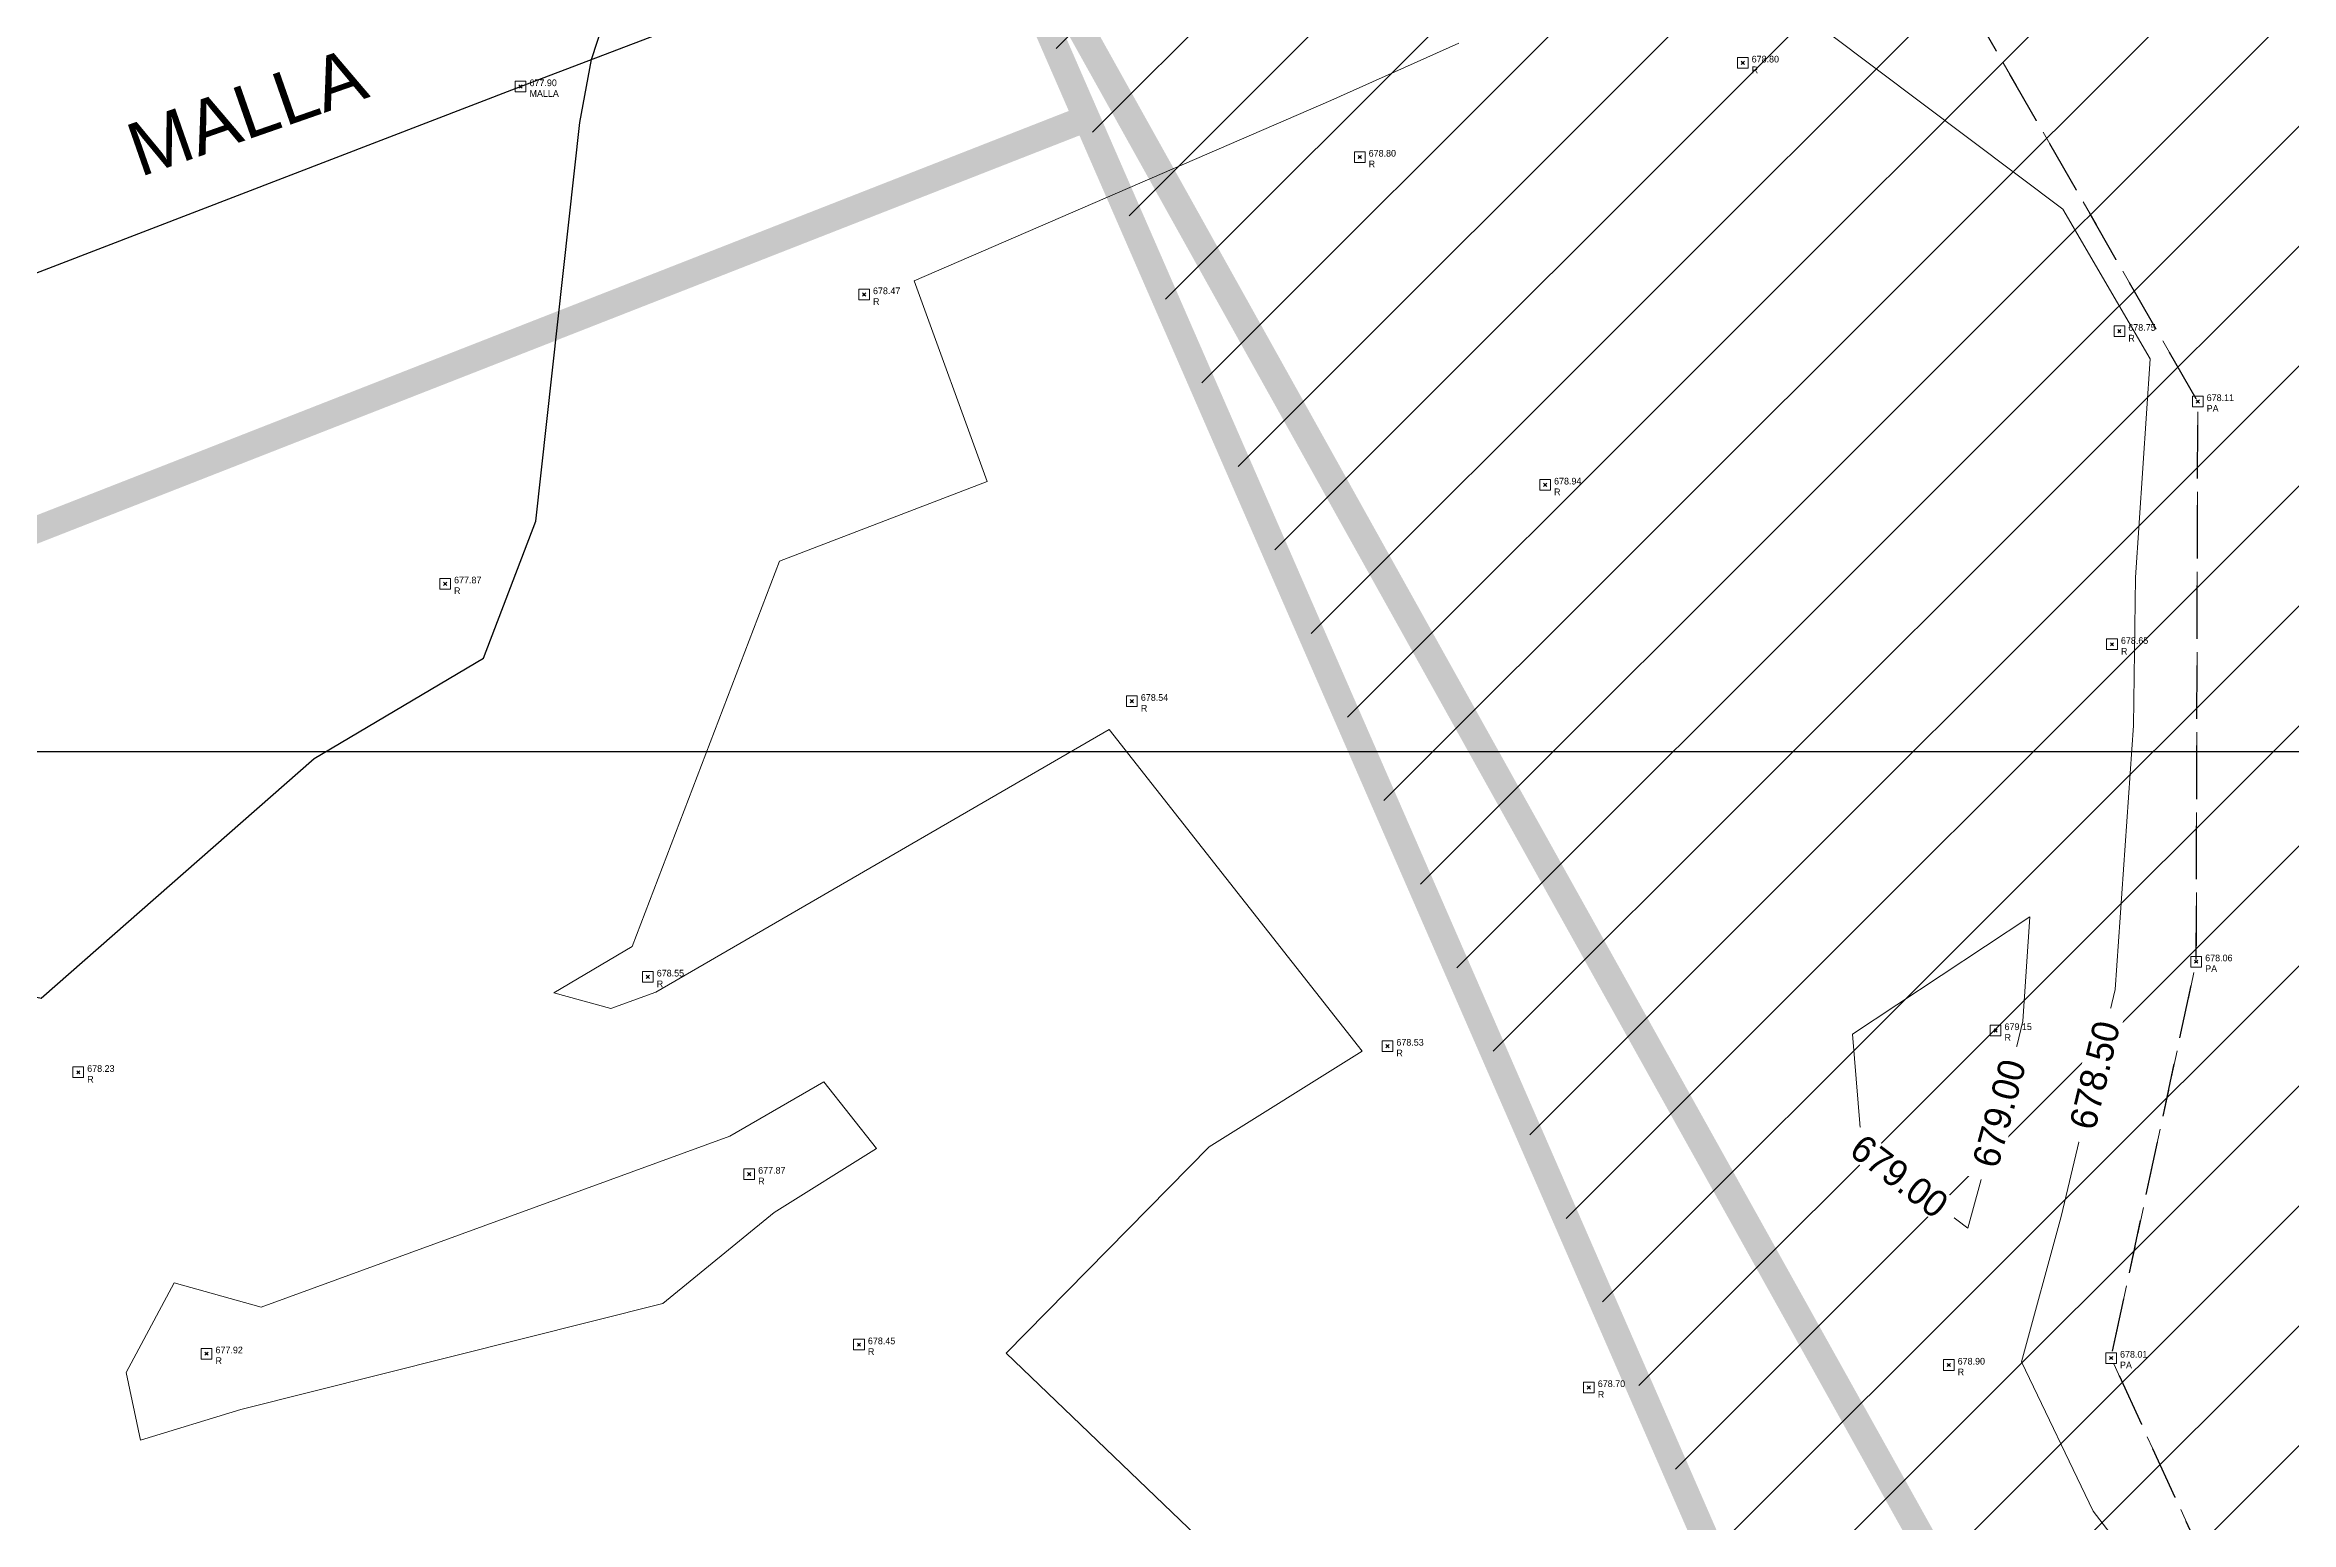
# Model space of a CAD drawing. Extents: x 350769 to 354978, y 6304672 to 6307963.
# Drawn here: x 352408.67 to 352450.69, y 6305785.58 to 6305813.22 of the extents above; entities that cross this region are included whole.
import ezdxf

# ---------------------------------------------------------------- set-up
doc = ezdxf.new("R2010")
doc.units = 0
doc.header["$PDMODE"] = 35
doc.header["$PDSIZE"] = 0.03
for name, pattern in [('4.0 - LO RECABARREN - DESNIVEL NUEVO$0$HIDDEN', [0.375, 0.25, -0.125]), ('CONTINUOS', [0]), ('DASHDOT', [1, 0.5, -0.25, 0, -0.25]), ('DASHED', [19.05, 12.7, -6.35]), ('HIDDENX2', [0.75, 0.5, -0.25])]:
    doc.linetypes.add(name, pattern=pattern)
doc.layers.get('0').update_dxf_attribs({"linetype": 'CONTINUOUS'})
for name, color, linetype in [('03_S2_Pav ext_Borde vereda', 7, 'CONTINUOUS'), ('1-ACOPIO', 252, 'HIDDENX2'), ('1-CERCO MALLA', 252, 'MALLA_LINE'), ('1-coordenadas', 8, 'CONTINUOUS'), ('1-TEXTOS', 7, 'CONTINUOUS'), ('C-TINN', 5, 'CONTINUOUS'), ('C-TOPO-MINR', 8, 'CONTINUOUS'), ('V-NODE-TEXT DIC 2012', 31, 'CONTINUOUS')]:
    doc.layers.add(name, color=color, linetype=linetype)
doc.layers.add('0_ASD_LINEA OFICIAL', color=253, linetype='DASHDOT', lineweight=20)
doc.layers.add('0_ASD_TOPOGRAFIA_ELEMENTOS', color=7, linetype='CONTINUOS', lineweight=5, true_color=0xbdbdbd)
doc.styles.add('A', font='arial.ttf', dxfattribs={"height": 2})
doc.linetypes.add('MALLA_LINE', pattern='A,0.5,-0.2,["MLL",Standard,S=0.1,R=0,X=-0.1,Y=-0.05],-0.25', length=0.95)

# ---------------------------------------------------------------- blocks, each defined once
blk = doc.blocks.new('COORDENADAS')
at = {"layer": '1-coordenadas'}
blk.add_line((20, -400.625), (1420, -400.625), dxfattribs=at)
blk = doc.blocks.new('A$C27410629')
at = {"true_color": 0x136734, "transparency": 33554559}
h = blk.add_hatch(dxfattribs=at)
h.set_pattern_fill('ANSI31', color=116, scale=0.5)
h.set_pattern_definition([(45, (-8759.5625, -519.1036), (-1.12253202, 1.12253202), [])])
h.paths.add_polyline_path([(137.507, 1252.464, 0.117627), (109.815, 1254.194, 0.066925), (94.445, 1249.334, 0.315349), (64.302, 1196.27, 0.022683), (65.729, 1185.31), (112.36, 1218.953), (153.478, 1161.962), (172.105, 1139.481), (187.958, 1141.808), (193.565, 1120.466), (224.198, 1050.129), (250.62, 989.479), (268.153, 972.735, 0.000007), (291.49, 983.299), (238.195, 1105.634), (205.293, 1181.112), (177.053, 1197.652)])
at = {"layer": '0_ASD_LINEA OFICIAL', "ltscale": 8, "const_width": 0.5}
blk.add_lwpolyline([(250.62, 989.479), (268.153, 972.735, 0.000007), (291.49, 983.299), (291.49, 983.299), (238.195, 1105.634), (205.293, 1181.112), (177.053, 1197.652), (137.615, 1252.315)], format="xyb", dxfattribs=at)
for points in [[(65.729, 1185.31), (112.36, 1218.953), (153.478, 1161.962), (172.105, 1139.481), (187.958, 1141.808), (193.565, 1120.466), (224.198, 1050.129), (250.62, 989.479)], [(160.988, 1025.36), (224.196, 1050.134), (193.565, 1120.466), (187.958, 1141.808), (172.105, 1139.481), (153.478, 1161.962), (117.403, 1137.086), (85.584, 1125.976)], [(250.62, 989.479), (224.196, 1050.134), (160.988, 1025.36), (167.591, 1003.92), (108.727, 988.666)]]:
    blk.add_lwpolyline(points, dxfattribs=at)
blk = doc.blocks.new('TOPOGRAFIA')
at = {"layer": '1-ACOPIO', "color": 9, "lineweight": 0, "true_color": 0xbdbdbd, "flags": 128}
blk.add_lwpolyline([(390450.751, 6302737.575), (390457.975, 6302739.524), (390466.583, 6302745.938), (390475.916, 6302748.357), (390482.482, 6302751.029), (390493.443, 6302754.061), (390504.449, 6302758.21), (390518.802, 6302761.933), (390528.241, 6302765.237), (390538.24, 6302767.313), (390547.496, 6302771.467), (390557.026, 6302771.731), (390565.171, 6302774.52), (390575.3, 6302776.573), (390575.671, 6302780.638), (390576.652, 6302789.475), (390577.88, 6302797.391), (390578.714, 6302806.375), (390575.487, 6302808.178), (390564.134, 6302804.882), (390554.108, 6302802.536), (390542.576, 6302798.093), (390531.509, 6302794.931), (390522.924, 6302790.812), (390510.912, 6302785.835), (390501.748, 6302784.339), (390491.437, 6302782.799), (390482.025, 6302780.215), (390472.323, 6302776.973), (390464.136, 6302774.411), (390457.401, 6302772.041), (390450.072, 6302782.659), (390447.321, 6302788.646), (390448.914, 6302796.064), (390448.942, 6302806.548), (390444.507, 6302814.271), (390438.054, 6302819.282)], dxfattribs=at)
at = {"layer": '1-CERCO MALLA', "color": 9, "lineweight": 0, "true_color": 0xbdbdbd, "flags": 128}
blk.add_lwpolyline([(390298.902, 6302766.886), (390321.827, 6302775.191), (390333.022, 6302779.598), (390344.315, 6302783.894), (390355.674, 6302788.437), (390364.039, 6302791.557), (390372.772, 6302794.923), (390383.831, 6302799.189), (390394.014, 6302803.265), (390406.216, 6302808.069), (390417.571, 6302812.442), (390423.072, 6302814.547), (390440.449, 6302821.33), (390451.58, 6302825.662), (390463.023, 6302830.049), (390467.688, 6302831.831), (390477.849, 6302835.824), (390486.876, 6302839.311), (390497.568, 6302843.443), (390505.255, 6302846.429), (390510.604, 6302848.504), (390521.025, 6302852.513), (390531.783, 6302856.692), (390541.725, 6302860.565), (390553.332, 6302865.07), (390567.305, 6302870.47), (390577.537, 6302874.447), (390587.477, 6302878.311), (390595.651, 6302881.4), (390605.051, 6302885.124), (390614.467, 6302888.769), (390621.262, 6302891.445), (390629.655, 6302894.677)], dxfattribs=at)
at = {"layer": '1-coordenadas', "color": 9, "linetype": '4.0 - LO RECABARREN - DESNIVEL NUEVO$0$HIDDEN', "lineweight": 0, "ltscale": 50, "true_color": 0xbdbdbd}
blk.add_line((390200, 6302800), (390900, 6302800), dxfattribs=at)
at = {"layer": 'C-TINN', "color": 9, "linetype": 'Continuous', "lineweight": 0, "true_color": 0xbdbdbd}
for points, elevation in [([(390440.331, 6302812.785), (390440.331, 6302812.985), (390440.531, 6302812.985), (390440.531, 6302812.785), (390440.331, 6302812.785)], 678.8), ([(390417.471, 6302812.342), (390417.471, 6302812.542), (390417.671, 6302812.542), (390417.671, 6302812.342), (390417.471, 6302812.342)], 677.903), ([(390433.167, 6302811.023), (390433.167, 6302811.223), (390433.367, 6302811.223), (390433.367, 6302811.023), (390433.167, 6302811.023)], 678.802), ([(390423.896, 6302808.449), (390423.896, 6302808.649), (390424.096, 6302808.649), (390424.096, 6302808.449), (390423.896, 6302808.449)], 678.466), ([(390447.376, 6302807.763), (390447.376, 6302807.963), (390447.576, 6302807.963), (390447.576, 6302807.763), (390447.376, 6302807.763)], 678.753), ([(390448.842, 6302806.448), (390448.842, 6302806.648), (390449.042, 6302806.648), (390449.042, 6302806.448), (390448.842, 6302806.448)], 678.106), ([(390436.635, 6302804.887), (390436.635, 6302805.087), (390436.835, 6302805.087), (390436.835, 6302804.887), (390436.635, 6302804.887)], 678.936), ([(390416.06, 6302803.036), (390416.06, 6302803.236), (390416.26, 6302803.236), (390416.26, 6302803.036), (390416.06, 6302803.036)], 677.871), ([(390447.238, 6302801.904), (390447.238, 6302802.104), (390447.438, 6302802.104), (390447.438, 6302801.904), (390447.238, 6302801.904)], 678.65), ([(390428.906, 6302800.838), (390428.906, 6302801.038), (390429.106, 6302801.038), (390429.106, 6302800.838), (390428.906, 6302800.838)], 678.54), ([(390419.851, 6302795.679), (390419.851, 6302795.879), (390420.051, 6302795.879), (390420.051, 6302795.679), (390419.851, 6302795.679)], 678.553), ([(390448.814, 6302795.964), (390448.814, 6302796.164), (390449.014, 6302796.164), (390449.014, 6302795.964), (390448.814, 6302795.964)], 678.063), ([(390433.686, 6302794.384), (390433.686, 6302794.584), (390433.886, 6302794.584), (390433.886, 6302794.384), (390433.686, 6302794.384)], 678.526), ([(390445.061, 6302794.676), (390445.061, 6302794.876), (390445.261, 6302794.876), (390445.261, 6302794.676), (390445.061, 6302794.676)], 679.146), ([(390409.198, 6302793.894), (390409.198, 6302794.094), (390409.398, 6302794.094), (390409.398, 6302793.894), (390409.198, 6302793.894)], 678.232), ([(390421.748, 6302791.989), (390421.748, 6302792.189), (390421.948, 6302792.189), (390421.948, 6302791.989), (390421.748, 6302791.989)], 677.869), ([(390411.598, 6302788.627), (390411.598, 6302788.827), (390411.798, 6302788.827), (390411.798, 6302788.627), (390411.598, 6302788.627)], 677.922), ([(390423.801, 6302788.797), (390423.801, 6302788.997), (390424.001, 6302788.997), (390424.001, 6302788.797), (390423.801, 6302788.797)], 678.449), ([(390447.221, 6302788.546), (390447.221, 6302788.746), (390447.421, 6302788.746), (390447.421, 6302788.546), (390447.221, 6302788.546)], 678.008), ([(390444.184, 6302788.416), (390444.184, 6302788.616), (390444.384, 6302788.616), (390444.384, 6302788.416), (390444.184, 6302788.416)], 678.899), ([(390437.453, 6302787.995), (390437.453, 6302788.195), (390437.653, 6302788.195), (390437.653, 6302787.995), (390437.453, 6302787.995)], 678.702)]:
    blk.add_lwpolyline(points, dxfattribs=dict(at, elevation=elevation))
for p in [(390440.431, 6302812.885, 678.8), (390417.571, 6302812.442, 677.903), (390433.267, 6302811.123, 678.802), (390423.996, 6302808.549, 678.466), (390447.476, 6302807.863, 678.753), (390448.942, 6302806.548, 678.106), (390436.735, 6302804.987, 678.936), (390416.16, 6302803.136, 677.871), (390447.338, 6302802.004, 678.65), (390429.006, 6302800.938, 678.54), (390448.914, 6302796.064, 678.063), (390419.951, 6302795.779, 678.553), (390445.161, 6302794.776, 679.146), (390433.786, 6302794.484, 678.526), (390409.298, 6302793.994, 678.232), (390421.848, 6302792.089, 677.869), (390411.698, 6302788.727, 677.922), (390423.901, 6302788.897, 678.449), (390444.284, 6302788.516, 678.899), (390447.321, 6302788.646, 678.008), (390437.553, 6302788.095, 678.702)]:
    blk.add_point(p, dxfattribs=at)
at = {"layer": 'C-TOPO-MINR', "color": 9, "linetype": 'Continuous', "lineweight": -3, "true_color": 0xbdbdbd, "elevation": 678}
blk.add_lwpolyline([(390382.174, 6302783.262), (390383.622, 6302788.974), (390385.399, 6302791.928), (390390.731, 6302797.391), (390395.186, 6302800.952), (390402.928, 6302796.697), (390408.601, 6302795.383), (390413.708, 6302799.869), (390416.877, 6302801.744), (390417.859, 6302804.31), (390418.678, 6302811.771), (390418.898, 6302812.95), (390420.187, 6302816.907), (390419.492, 6302820.417), (390417.705, 6302824.31), (390412.272, 6302824.279), (390415.592, 6302828.528), (390412.163, 6302834.679), (390410.856, 6302838.479), (390410.519, 6302840.588)], dxfattribs=at)
at = {"layer": 'C-TOPO-MINR', "color": 9, "linetype": 'Continuous', "lineweight": 0, "true_color": 0xbdbdbd}
for points, elevation in [([(390450.608, 6302781.064), (390446.988, 6302785.78), (390445.644, 6302788.574), (390446.387, 6302791.296), (390447.4, 6302795.544), (390447.741, 6302800.486), (390447.78, 6302803.257), (390448.049, 6302807.349), (390446.417, 6302810.15), (390442.048, 6302813.435)], 678.5), ([(390435.12, 6302813.253), (390432.725, 6302812.179), (390424.934, 6302808.809), (390426.298, 6302805.052), (390422.415, 6302803.558), (390419.656, 6302796.351), (390418.192, 6302795.484), (390419.258, 6302795.187), (390420.098, 6302795.493), (390428.579, 6302800.41), (390433.314, 6302794.389), (390430.448, 6302792.597), (390426.653, 6302788.735), (390432.851, 6302782.787)], 678.5), ([(390442.482, 6302794.707), (390442.659, 6302792.579), (390444.643, 6302791.076), (390445.438, 6302793.99), (390445.667, 6302794.95), (390445.802, 6302796.904), (390442.482, 6302794.707)], 679), ([(390423.245, 6302793.817), (390421.485, 6302792.796), (390412.718, 6302789.599), (390411.094, 6302790.052), (390410.196, 6302788.373), (390410.461, 6302787.111), (390412.341, 6302787.686), (390420.234, 6302789.666), (390422.312, 6302791.368), (390424.228, 6302792.567), (390423.245, 6302793.817)], 678)]:
    blk.add_lwpolyline(points, dxfattribs=dict(at, elevation=elevation))
at = {"layer": 'V-NODE-TEXT DIC 2012', "color": 9, "lineweight": 0, "true_color": 0xbdbdbd}
for p in [(390440.431, 6302812.885), (390417.571, 6302812.442), (390433.267, 6302811.123), (390423.996, 6302808.549), (390447.476, 6302807.863), (390448.942, 6302806.548), (390436.735, 6302804.987), (390416.16, 6302803.136), (390447.338, 6302802.004), (390429.006, 6302800.938), (390448.914, 6302796.064), (390419.951, 6302795.779), (390445.161, 6302794.776), (390433.786, 6302794.484), (390409.298, 6302793.994), (390421.848, 6302792.089), (390411.698, 6302788.727), (390423.901, 6302788.897), (390444.284, 6302788.516), (390447.321, 6302788.646), (390437.553, 6302788.095)]:
    blk.add_point(p, dxfattribs=at)
at = {"layer": '1-TEXTOS', "color": 9, "lineweight": 0, "true_color": 0xbdbdbd, "style": 'A'}
blk.add_text('MALLA', height=1, rotation=19.2673, dxfattribs=at).set_placement((390410.449, 6302810.744))
at = {"layer": 'V-NODE-TEXT DIC 2012', "color": 9, "lineweight": 0, "true_color": 0xbdbdbd}
for s, p in [('678.80', (390440.598, 6302812.893)), ('R', (390440.598, 6302812.693)), ('677.90', (390417.738, 6302812.45)), ('MALLA', (390417.738, 6302812.25)), ('678.80', (390433.434, 6302811.131)), ('R', (390433.434, 6302810.931)), ('678.47', (390424.163, 6302808.557)), ('R', (390424.163, 6302808.357)), ('678.75', (390447.643, 6302807.871)), ('R', (390447.643, 6302807.671)), ('678.11', (390449.109, 6302806.556)), ('PA', (390449.109, 6302806.356)), ('678.94', (390436.902, 6302804.995)), ('R', (390436.902, 6302804.795)), ('677.87', (390416.327, 6302803.144)), ('R', (390416.327, 6302802.944)), ('678.65', (390447.505, 6302802.012)), ('R', (390447.505, 6302801.812)), ('678.54', (390429.173, 6302800.946)), ('R', (390429.173, 6302800.746)), ('678.55', (390420.118, 6302795.787)), ('678.06', (390449.081, 6302796.072)), ('PA', (390449.081, 6302795.872)), ('R', (390420.118, 6302795.587)), ('678.53', (390433.953, 6302794.492)), ('679.15', (390445.328, 6302794.784)), ('R', (390445.328, 6302794.584)), ('R', (390433.953, 6302794.292)), ('678.23', (390409.465, 6302794.002)), ('R', (390409.465, 6302793.802)), ('677.87', (390422.015, 6302792.097)), ('R', (390422.015, 6302791.897)), ('677.92', (390411.865, 6302788.735)), ('678.45', (390424.068, 6302788.905)), ('R', (390424.068, 6302788.705)), ('678.01', (390447.488, 6302788.654)), ('R', (390411.865, 6302788.535)), ('678.90', (390444.451, 6302788.524)), ('R', (390444.451, 6302788.324)), ('PA', (390447.488, 6302788.454)), ('678.70', (390437.72, 6302788.103)), ('R', (390437.72, 6302787.903))]:
    blk.add_text(s, height=0.125, dxfattribs=at).set_placement(p)
at = {"layer": 'C-TOPO-MINR', "color": 9, "linetype": 'Continuous', "lineweight": 0, "true_color": 0xbdbdbd, "char_height": 0.5, "width": 2.50095, "attachment_point": 5, "bg_fill": 3, "box_fill_scale": 1.0635, "bg_fill_color": 256, "bg_fill_true_color": 13158600, "bg_fill_transparency": 0}
for s, insert, rotation in [('678.50', (390447.017, 6302793.94, 678.5), 76.5942), ('679.00', (390443.36, 6302792.048, 679), 322.8385)]:
    blk.add_mtext(s, dxfattribs=dict(at, insert=insert, rotation=rotation))
at = {"layer": 'C-TOPO-MINR', "color": 9, "linetype": 'Continuous', "lineweight": 0, "true_color": 0xbdbdbd, "insert": (390445.23, 6302793.226, 679), "char_height": 0.5, "width": 2.50095, "attachment_point": 5, "rotation": 74.7296, "bg_fill": 3, "box_fill_scale": 1.0635, "bg_fill_color": 256, "bg_fill_true_color": 13158600, "bg_fill_transparency": 0}
blk.add_mtext('679.00', dxfattribs=at)
at = {"layer": '0_ASD_LINEA OFICIAL', "ltscale": 8, "const_width": 0.5}
blk.add_lwpolyline([(390427.742, 6302814.067), (390462.175, 6302752.282), (390383.071, 6302730.605), (390309.799, 6302723.349), (390311.369, 6302703.307), (390386.745, 6302710.871), (390472.116, 6302734.448), (390495.667, 6302745.108), (390523.305, 6302756.109), (390473.799, 6302802.291, -0.151019), (390428.285, 6302881.719), (390391.708, 6302986.357, -0.035367), (390370.183, 6302995.884, 0.28109), (390309.679, 6302995.976), (390362.106, 6302925.874), (390362.105, 6302925.873), (390363.124, 6302924.511, -0.033436), (390384.93, 6302890.884), (390427.742, 6302814.067)], format="xyb", dxfattribs=at)
blk.add_lwpolyline([(390427.742, 6302814.067), (390462.175, 6302752.282), (390383.071, 6302730.605), (390309.799, 6302723.349), (390311.369, 6302703.307), (390386.745, 6302710.871), (390472.116, 6302734.448), (390495.667, 6302745.108), (390523.305, 6302756.109), (390473.799, 6302802.291, -0.151019), (390428.285, 6302881.719), (390391.708, 6302986.357, -0.035367), (390370.183, 6302995.884, 0.28109), (390309.679, 6302995.976), (390362.106, 6302925.874), (390362.105, 6302925.873), (390363.124, 6302924.511, -0.033436), (390384.93, 6302890.884), (390427.742, 6302814.067)], format="xyb", dxfattribs=at)

msp = doc.modelspace()

# ---------------------------------------------------------------- linework, layer by layer
at = {"layer": '1-ACOPIO', "ltscale": 2, "flags": 128}
msp.add_lwpolyline([(352450.751, 6305737.575), (352457.975, 6305739.524), (352466.583, 6305745.938), (352475.916, 6305748.357), (352482.482, 6305751.029), (352493.443, 6305754.061), (352504.449, 6305758.21), (352518.802, 6305761.933), (352528.241, 6305765.237), (352538.24, 6305767.313), (352547.496, 6305771.467), (352557.026, 6305771.731), (352565.171, 6305774.52), (352575.3, 6305776.573), (352575.671, 6305780.638), (352576.652, 6305789.475), (352577.88, 6305797.391), (352578.714, 6305806.375), (352575.487, 6305808.178), (352564.134, 6305804.882), (352554.108, 6305802.536), (352542.576, 6305798.093), (352531.509, 6305794.931), (352522.924, 6305790.812), (352510.912, 6305785.835), (352501.748, 6305784.339), (352491.437, 6305782.799), (352482.025, 6305780.215), (352472.323, 6305776.973), (352464.136, 6305774.411), (352457.401, 6305772.041), (352450.072, 6305782.659), (352447.321, 6305788.646), (352448.914, 6305796.064), (352448.942, 6305806.548), (352444.507, 6305814.271), (352438.054, 6305819.282)], dxfattribs=at)
at = {"layer": '1-CERCO MALLA', "ltscale": 6, "flags": 128}
msp.add_lwpolyline([(352310.521, 6305771.095), (352321.827, 6305775.191), (352333.022, 6305779.598), (352344.315, 6305783.894), (352355.674, 6305788.437), (352364.039, 6305791.557), (352372.772, 6305794.923), (352383.831, 6305799.189), (352394.014, 6305803.265), (352406.216, 6305808.069), (352417.571, 6305812.442), (352423.072, 6305814.547), (352440.449, 6305821.33), (352451.58, 6305825.662), (352463.023, 6305830.049), (352467.688, 6305831.831), (352477.849, 6305835.824), (352486.876, 6305839.311), (352497.568, 6305843.443), (352505.255, 6305846.429), (352510.604, 6305848.504), (352521.025, 6305852.513), (352531.783, 6305856.692), (352541.725, 6305860.565), (352553.332, 6305865.07), (352567.305, 6305870.47), (352577.537, 6305874.447), (352587.477, 6305878.311), (352595.651, 6305881.4), (352605.051, 6305885.124), (352614.467, 6305888.769), (352621.262, 6305891.445), (352629.655, 6305894.677)], dxfattribs=at)

# ---------------------------------------------------------------- block references
at = {"color": 252, "linetype": 'DASHED'}
msp.add_blockref('COORDENADAS', (352180, 6306200.625), dxfattribs=at)
at = {"layer": '03_S2_Pav ext_Borde vereda', "linetype": 'Continuous'}
msp.add_blockref('A$C27410629', (352203.962, 6304761.714), dxfattribs=at)

# ---------------------------------------------------------------- texts
at = {"layer": '1-TEXTOS', "style": 'A'}
msp.add_text('MALLA', height=1, rotation=19.2673, dxfattribs=at).set_placement((352410.449, 6305810.744))

# ---------------------------------------------------------------- next in the draw order: block references
at = {"layer": '0_ASD_TOPOGRAFIA_ELEMENTOS', "color": 30, "true_color": 0xf26507}
msp.add_blockref('TOPOGRAFIA', (-38000, 3000), dxfattribs=at)

doc.saveas('drawing.dxf')
